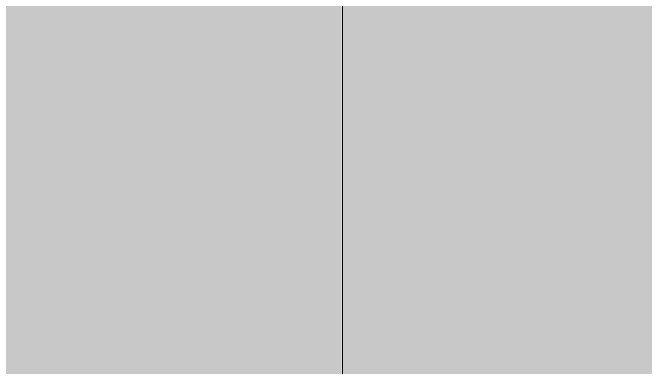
# Model space of a CAD drawing. Header units: inches. Extents: x -4169 to -1846, y 9706 to 12377.
# Drawn here: x -3460.098 to -3457.631, y 10479.014 to 10480.396 of the extents above; entities that cross this region are included whole.
import ezdxf

# ---------------------------------------------------------------- set-up
doc = ezdxf.new("R2010")
doc.units = ezdxf.units.IN
doc.header["$MEASUREMENT"] = 0
for name, color, linetype, lineweight in [('P-PIPE', 3, 'Continuous', 9), ('P-PIPE-1', 3, 'Continuous', 5), ('S-BEAM', 12, 'Continuous', 9)]:
    doc.layers.add(name, color=color, linetype=linetype, lineweight=lineweight)

# ---------------------------------------------------------------- blocks, each defined once
blk = doc.blocks.new('Dimension Lumber - LVL - 3_5X5_5-V116-ENLARGED RCP - 1ST FLOOR PLAN')
at = {"layer": 'S-BEAM'}
h = blk.add_hatch(color=256, dxfattribs=at)
h.paths.add_polyline_path([(-35.775, -1.75), (-21.7388, -1.75), (-21.7388, 1.75), (-35.775, 1.75)], flags=0)
h.paths.add_polyline_path([(33.65, -1.75), (33.65, 1.75), (-11.1211, 1.75), (-11.1211, -1.75), (25.2016, -1.75)], flags=0)
h.paths.add_polyline_path([(-19.3638, -1.75), (-17.7388, -1.75), (-17.7388, 1.75), (-19.3638, 1.75), (-19.3638, 0.5864)], flags=0)
h.paths.add_polyline_path([(-15.3638, -1.75), (-13.4961, -1.75), (-13.4961, 1.75), (-15.3638, 1.75), (-15.3638, 0.5864)], flags=0)

msp = doc.modelspace()

# ---------------------------------------------------------------- hatches: boundary and pattern name
at = {"layer": 'P-PIPE-1'}
h = msp.add_hatch(color=256, dxfattribs=at)
h.paths.add_polyline_path([(-3461.1875, 10411.1209), (-3460, 10411.1209), (-3460, 10649.8579), (-3461.1875, 10649.8579), (-3461.1875, 10414.0394)], flags=0)
h.paths.add_polyline_path([(-3461.1875, 10668.8079), (-3460, 10668.8079), (-3460, 10669.0579), (-3461.1875, 10669.0579)], flags=0)
h.paths.add_polyline_path([(-3460, 10707.2079), (-3460, 10707.4579), (-3461.1875, 10707.4579), (-3461.1583, 10707.2079), (-3460.0857, 10707.2079)], flags=0)
h.paths.add_polyline_path([(-3461.1875, 10726.4079), (-3460, 10726.4079), (-3460, 10949.9709), (-3461.1875, 10949.9709), (-3461.1875, 10731.731)], flags=0)
h.paths.add_polyline_path([(-3461.1875, 10968.9209), (-3460, 10968.9209), (-3460, 10969.1709), (-3461.1875, 10969.1709)], flags=0)
h.paths.add_polyline_path([(-3460.1695, 11007.3209), (-3460, 11007.3209), (-3460, 11007.5709), (-3461.1875, 11007.5709), (-3461.1694, 11007.3209), (-3460.1986, 11007.3209)], flags=0)
h.paths.add_polyline_path([(-3461.1875, 11026.5209), (-3460, 11026.5209), (-3460, 11122.1894), (-3461.1875, 11122.1894), (-3461.1875, 11033.3572)], flags=0)
h = msp.add_hatch(color=256, dxfattribs=at)
h.paths.add_polyline_path([(-3458.8129, 10411.1209), (-3458.8125, 10411.1209), (-3458.8217, 10649.8579), (-3460, 10649.8579), (-3460, 10411.1209), (-3458.853, 10411.1209)], flags=0)
h.paths.add_polyline_path([(-3459.6927, 10668.8079), (-3458.8125, 10668.8079), (-3458.8224, 10669.0579), (-3460, 10669.0579), (-3460, 10668.8079), (-3459.7676, 10668.8079)], flags=0)
h.paths.add_polyline_path([(-3459.4861, 10707.2079), (-3458.8125, 10707.2079), (-3458.8238, 10707.4579), (-3460, 10707.4579), (-3460, 10707.2079), (-3459.6927, 10707.2079)], flags=0)
h.paths.add_polyline_path([(-3458.8125, 10726.4079), (-3458.8327, 10949.9709), (-3460, 10949.9709), (-3460, 10726.4079), (-3458.8245, 10726.4079)], flags=0)
h.paths.add_polyline_path([(-3459.6927, 10968.9209), (-3458.8125, 10968.9209), (-3458.8334, 10969.1709), (-3460, 10969.1709), (-3460, 10968.9209), (-3459.8515, 10968.9209)], flags=0)
h.paths.add_polyline_path([(-3459.8622, 11007.3209), (-3458.8125, 11007.3209), (-3458.8348, 11007.5709), (-3460, 11007.5709), (-3460, 11007.3209)], flags=0)
h.paths.add_polyline_path([(-3458.8355, 11026.5209), (-3458.8125, 11026.5209), (-3458.839, 11122.1894), (-3460, 11122.1894), (-3460, 11026.5209), (-3458.853, 11026.5209)], flags=0)

# ---------------------------------------------------------------- linework, layer by layer
at = {"layer": 'P-PIPE'}
msp.add_line((-3458.8125, 10649.8579), (-3458.8125, 10411.1209), dxfattribs=at)

# ---------------------------------------------------------------- block references
at = {"layer": 'S-BEAM'}
msp.add_blockref('Dimension Lumber - LVL - 3_5X5_5-V116-ENLARGED RCP - 1ST FLOOR PLAN', (-3443.4487, 10479.7894), dxfattribs=at)

doc.saveas('drawing.dxf')
